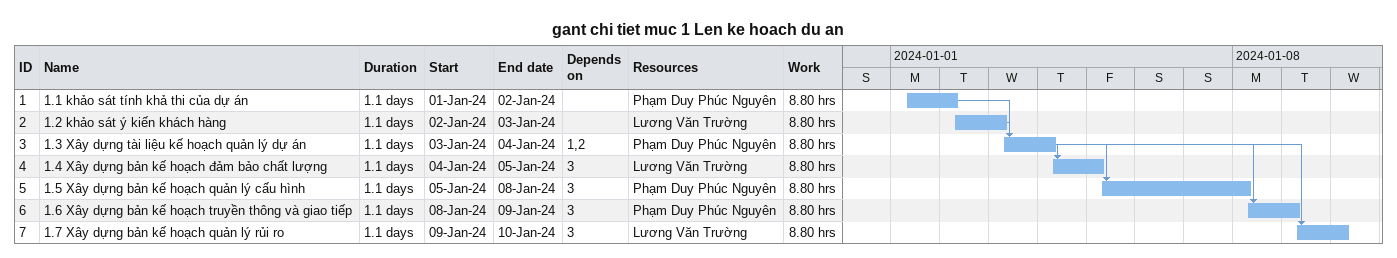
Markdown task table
gant chi tiet muc 1 Len ke hoach du an

| ID | Task | Duration | Start | Finish | Predecessors | Resources | Work (h) |
|---|---|---|---|---|---|---|---|
| 1 | 1.1 khảo sát tính khả thi của dự án | 1.1d | 2024-01-01 | 2024-01-02 |  | Phạm Duy Phúc Nguyên | 8.80 |
| 2 | 1.2 khảo sát ý kiến khách hàng | 1.1d | 2024-01-02 | 2024-01-03 |  | Lương Văn Trường | 8.80 |
| 3 | 1.3 Xây dựng tài liệu kế hoạch quản lý dự án | 1.1d | 2024-01-03 | 2024-01-04 | 1, 2 | Phạm Duy Phúc Nguyên | 8.80 |
| 4 | 1.4 Xây dựng bản kế hoạch đảm bảo chất lượng | 1.1d | 2024-01-04 | 2024-01-05 | 3 | Lương Văn Trường | 8.80 |
| 5 | 1.5 Xây dựng bản kế hoạch quản lý cấu hình | 1.1d | 2024-01-05 | 2024-01-08 | 3 | Phạm Duy Phúc Nguyên | 8.80 |
| 6 | 1.6 Xây dựng bản kế hoạch truyền thông và giao tiếp | 1.1d | 2024-01-08 | 2024-01-09 | 3 | Phạm Duy Phúc Nguyên | 8.80 |
| 7 | 1.7 Xây dựng bản kế hoạch quản lý rủi ro | 1.1d | 2024-01-09 | 2024-01-10 | 3 | Lương Văn Trường | 8.80 |
